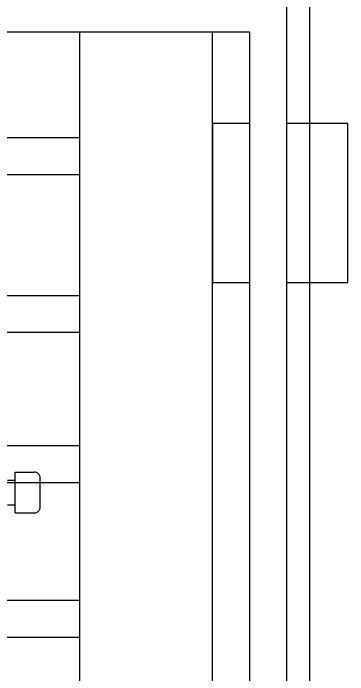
# Model space of a CAD drawing. Header units: millimetres. Extents: x 8553 to 64453, y 11523 to 72084.
# Drawn here: x 47099 to 47551, y 26054 to 26949 of the extents above; entities that cross this region are included whole.
import ezdxf

# ---------------------------------------------------------------- set-up
doc = ezdxf.new("R2010")
doc.units = ezdxf.units.MM
doc.linetypes.add('ACAD_ISO02W100', pattern=[15, 12, -3])
doc.layers.add('green', color=122, linetype='Continuous')
doc.layers.add('grey', color=254, linetype='Continuous')

msp = doc.modelspace()

# ---------------------------------------------------------------- linework, layer by layer
at = {"layer": 'green'}
msp.add_lwpolyline([(45699.167, 27122.963), (47499.167, 27122.963), (47499.167, 25022.963), (45699.167, 25022.963)], close=True, dxfattribs=at)
at = {"layer": 'grey'}
for p, q in [((47468.063, 26973.537), (47468.063, 25297.537)), ((45804.889, 26923.537), (47418.063, 26923.537)), ((47188.063, 26923.537), (47188.063, 25397.537)), ((47368.063, 25397.537), (47368.063, 26923.537)), ((47418.063, 26923.537), (47418.063, 25297.537)), ((46034.889, 26780.552), (47188.063, 26780.552)), ((46034.889, 26730.552), (47188.063, 26730.552)), ((46034.889, 26566.836), (47188.063, 26566.836)), ((46034.889, 26516.836), (47188.063, 26516.836)), ((46034.889, 26363.599), (47188.063, 26363.599)), ((46034.889, 26313.599), (47188.063, 26313.599)), ((46034.889, 26154.268), (47188.063, 26154.268)), ((46034.889, 26104.268), (47188.063, 26104.268))]:
    msp.add_line(p, q, dxfattribs=at)
at = {"layer": 'grey', "linetype": 'ACAD_ISO02W100', "ltscale": 5}
for p, q in [((47101.307, 26272.559, 0), (47101.307, 26327.666, 0)), ((47101.307, 26327.666, 0), (47126.966, 26327.666, 0)), ((47090.603, 26316.75, 0), (47101.307, 26316.75, 0)), ((47134.966, 26280.559, 0), (47134.966, 26319.666, 0)), ((47090.603, 26283.475, 0), (47101.307, 26283.475, 0)), ((47101.307, 26272.559, 0), (47126.966, 26272.559, 0))]:
    msp.add_line(p, q, dxfattribs=at)
at = {"layer": 'grey'}
for points in [[(47418.063, 26799.569), (47368.063, 26799.569), (47368.063, 26584.279), (47418.063, 26584.279)], [(47468.063, 26584.279), (47550.876, 26584.279), (47550.876, 26799.569), (47468.063, 26799.569)]]:
    msp.add_lwpolyline(points, dxfattribs=at)
at = {"layer": 'grey', "linetype": 'ACAD_ISO02W100', "ltscale": 5}
for centre, start, end in [((47126.966, 26319.666, 0), 0, 90), ((47126.966, 26280.559, 0), 270, 0)]:
    msp.add_arc(centre, 8, start, end, dxfattribs=at)

doc.saveas('drawing.dxf')
